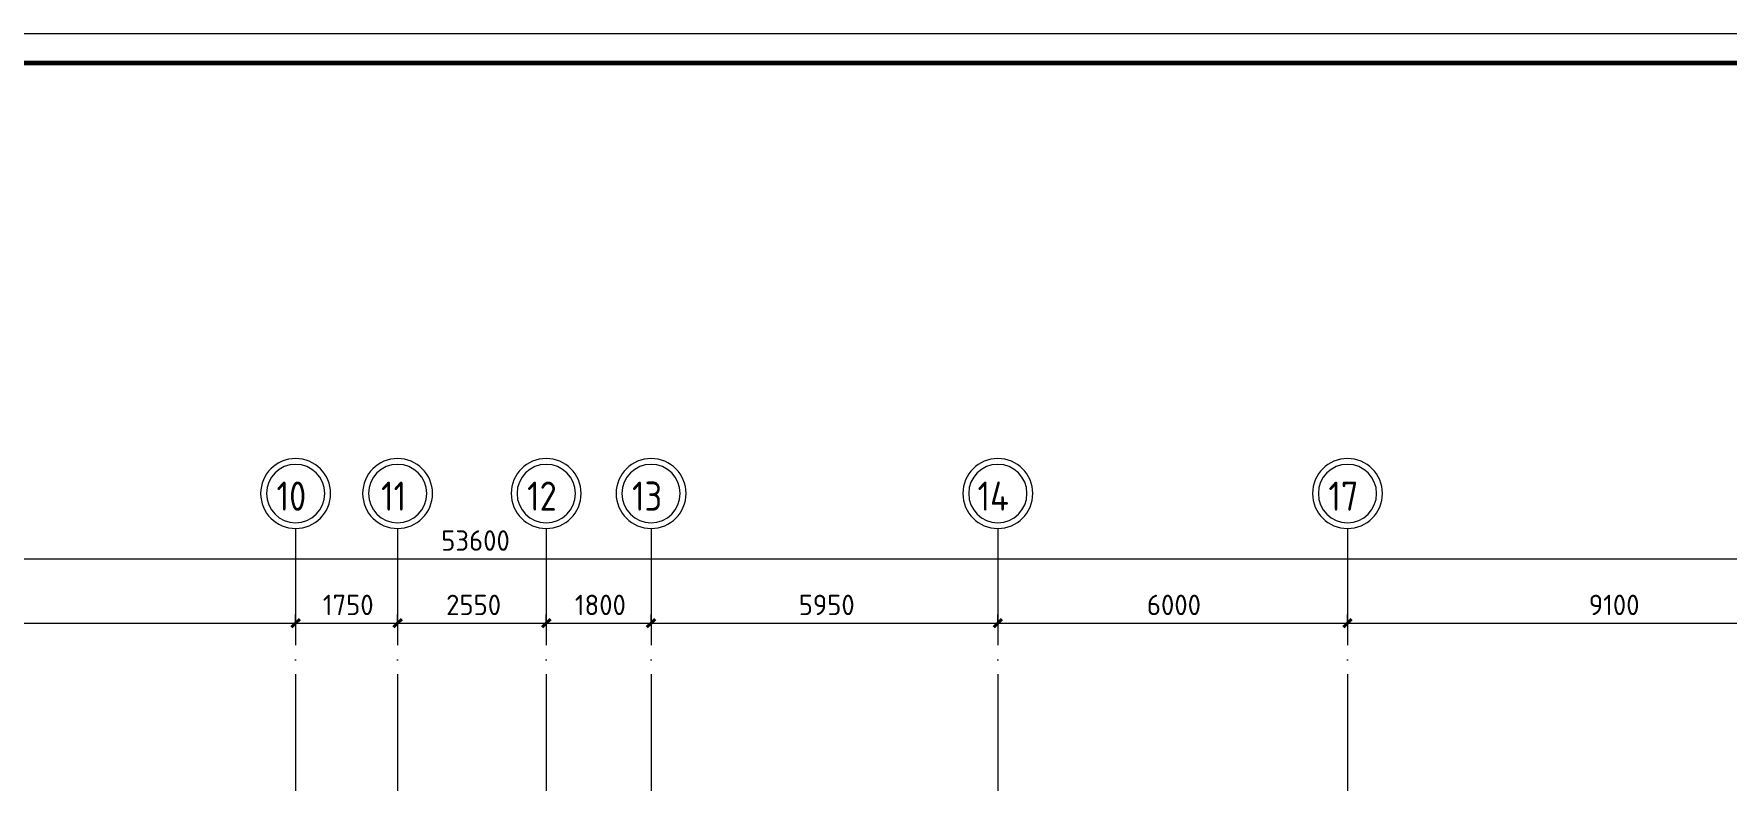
# Model space of a CAD drawing. Header units: millimetres. Extents: x -695119 to 412940, y -249585 to 622758.
# Drawn here: x 288449 to 317506, y 108312 to 121145 of the extents above; entities that cross this region are included whole.
import ezdxf

# ---------------------------------------------------------------- set-up
doc = ezdxf.new("R2010")
doc.units = ezdxf.units.MM
doc.linetypes.add('ADSK_Линия сетки', pattern=[25, 20, -2.5, 0, -2.5])
for name, color, linetype, lineweight in [('Оси', 252, 'Continuous', 9), ('ОФ_рамка', 8, 'Continuous', 60), ('Размеры', 7, 'Continuous', 9)]:
    doc.layers.add(name, color=color, linetype=linetype, lineweight=lineweight)
doc.styles.add('GOST Common_1', font='', dxfattribs={"height": 250})
doc.styles.add('GOST Common_3', font='', dxfattribs={"height": 3.5})
doc.styles.get('GOST Common_1').set_extended_font_data('GOST type B')
doc.styles.get('GOST Common_3').set_extended_font_data('GOST type B')

# ---------------------------------------------------------------- blocks, each defined once
blk = doc.blocks.new('А0')
at = {"layer": 'ОФ_рамка', "color": 0, "linetype": 'Continuous', "lineweight": 5, "ltscale": 100}
blk.add_lwpolyline([(341068, -309617), (222168, -309617)], dxfattribs=at)
at = {"layer": 'ОФ_рамка', "color": 0, "linetype": 'Continuous', "ltscale": 100}
blk.add_lwpolyline([(340568, -310117), (224168, -310117)], dxfattribs=at)
blk = doc.blocks.new('план 2 этажа')
at = {"layer": 'Оси', "color": 251, "linetype": 'ADSK_Линия сетки', "ltscale": 100, "true_color": 0x636466}
for p, q in [((292941, 112662), (292941, 46686)), ((294691, 112662), (294691, 46686)), ((297241, 112662), (297241, 46686)), ((299041, 112662), (299041, 46686)), ((304991, 112662), (304991, 47956)), ((310991, 112662), (310991, 46686))]:
    blk.add_line(p, q, dxfattribs=at)
at = {"layer": 'Оси', "color": 251, "lineweight": 20, "true_color": 0x636466}
for centre, radius, start, end in [((292941, 113262), 600, 0, 180), ((292941, 113262), 500, 0, 180), ((294691, 113262), 600, 0, 180), ((294691, 113262), 500, 0, 180), ((297241, 113262), 600, 0, 180), ((297241, 113262), 500, 0, 180), ((299041, 113262), 600, 0, 180), ((299041, 113262), 500, 0, 180), ((304991, 113262), 600, 0, 180), ((304991, 113262), 500, 0, 180), ((310991, 113262), 600, 0, 180), ((310991, 113262), 500, 0, 180), ((292941, 113262), 600, 180, 0), ((292941, 113262), 500, 180, 0), ((294691, 113262), 600, 180, 0), ((294691, 113262), 500, 180, 0), ((297241, 113262), 600, 180, 0), ((297241, 113262), 500, 180, 0), ((299041, 113262), 600, 180, 0), ((299041, 113262), 500, 180, 0), ((304991, 113262), 600, 180, 0), ((304991, 113262), 500, 180, 0), ((310991, 113262), 600, 180, 0), ((310991, 113262), 500, 180, 0)]:
    blk.add_arc(centre, radius, start, end, dxfattribs=at)
at = {"layer": 'Размеры', "color": 251, "lineweight": 20, "true_color": 0x636466}
for p, q in [((269041, 112143), (322941, 112143)), ((269041, 111039), (292941, 111039)), ((292941, 111039), (292941, 111189)), ((292941, 111039), (292941, 111189)), ((292941, 111039), (292941, 110989)), ((292941, 111039), (294691, 111039)), ((292941, 111039), (292941, 110989)), ((294691, 111039), (294691, 111189)), ((294691, 111039), (294691, 111189)), ((294691, 111039), (294691, 110989)), ((294691, 111039), (297241, 111039)), ((294691, 111039), (294691, 110989)), ((297241, 111039), (297241, 111189)), ((297241, 111039), (297241, 111189)), ((297241, 111039), (297241, 110989)), ((297241, 111039), (299041, 111039)), ((297241, 111039), (297241, 110989)), ((299041, 111039), (299041, 111189)), ((299041, 111039), (299041, 111189)), ((299041, 111039), (299041, 110989)), ((299041, 111039), (304991, 111039)), ((299041, 111039), (299041, 110989)), ((304991, 111039), (304991, 111189)), ((304991, 111039), (304991, 111189)), ((304991, 111039), (304991, 110989)), ((304991, 111039), (310991, 111039)), ((304991, 111039), (304991, 110989)), ((310991, 111039), (310991, 111189)), ((310991, 111039), (310991, 111189)), ((310991, 111039), (310991, 110989)), ((310991, 111039), (320091, 111039)), ((310991, 111039), (310991, 110989))]:
    blk.add_line(p, q, dxfattribs=at)
at = {"layer": 'Размеры', "color": 251, "lineweight": 40, "true_color": 0x636466}
for p, q in [((292941, 111039), (292870, 110968)), ((292941, 111039), (292870, 110968)), ((292941, 111039), (293012, 111109)), ((292941, 111039), (293012, 111109)), ((294691, 111039), (294620, 110968)), ((294691, 111039), (294620, 110968)), ((294691, 111039), (294762, 111109)), ((294691, 111039), (294762, 111109)), ((297241, 111039), (297170, 110968)), ((297241, 111039), (297170, 110968)), ((297241, 111039), (297312, 111109)), ((297241, 111039), (297312, 111109)), ((299041, 111039), (298970, 110968)), ((299041, 111039), (298970, 110968)), ((299041, 111039), (299112, 111109)), ((299041, 111039), (299112, 111109)), ((304991, 111039), (304920, 110968)), ((304991, 111039), (304920, 110968)), ((304991, 111039), (305062, 111109)), ((304991, 111039), (305062, 111109)), ((310991, 111039), (310920, 110968)), ((310991, 111039), (310920, 110968)), ((310991, 111039), (311062, 111109)), ((310991, 111039), (311062, 111109))]:
    blk.add_line(p, q, dxfattribs=at)
at = {"layer": 'Оси', "color": 251, "true_color": 0x636466, "style": 'GOST Common_1', "width": 0.9}
for s, p in [('10', (292614, 112967)), ('11', (294408, 112967)), ('12', (296914, 112967)), ('13', (298714, 112967)), ('14', (304643, 112967)), ('17', (310664, 112967))]:
    blk.add_text(s, height=500, dxfattribs=at).set_placement(p)
at = {"layer": 'Размеры', "color": 251, "lineweight": 20, "true_color": 0x636466, "char_height": 350, "attachment_point": 1, "line_spacing_factor": 1.022761, "style": 'GOST Common_3'}
for s, insert, width in [('53600', (295439, 112630), 1324.48), ('1750', (293407, 111526), 980.83), ('2550', (295524, 111526), 1059.58), ('1800', (297732, 111526), 980.83), ('5950', (301574, 111526), 1059.58), ('6000', (307549, 111526), 1059.58), ('9100', (315132, 111526), 980.83)]:
    blk.add_mtext(s, dxfattribs=dict(at, insert=insert, width=width))

msp = doc.modelspace()

# ---------------------------------------------------------------- block references
msp.add_blockref('план 2 этажа', (0, 0))
at = {"layer": 'ОФ_рамка', "color": 0, "lineweight": -2}
msp.add_blockref('А0', (18047.034, 430761.986), dxfattribs=at)

doc.saveas('drawing.dxf')
